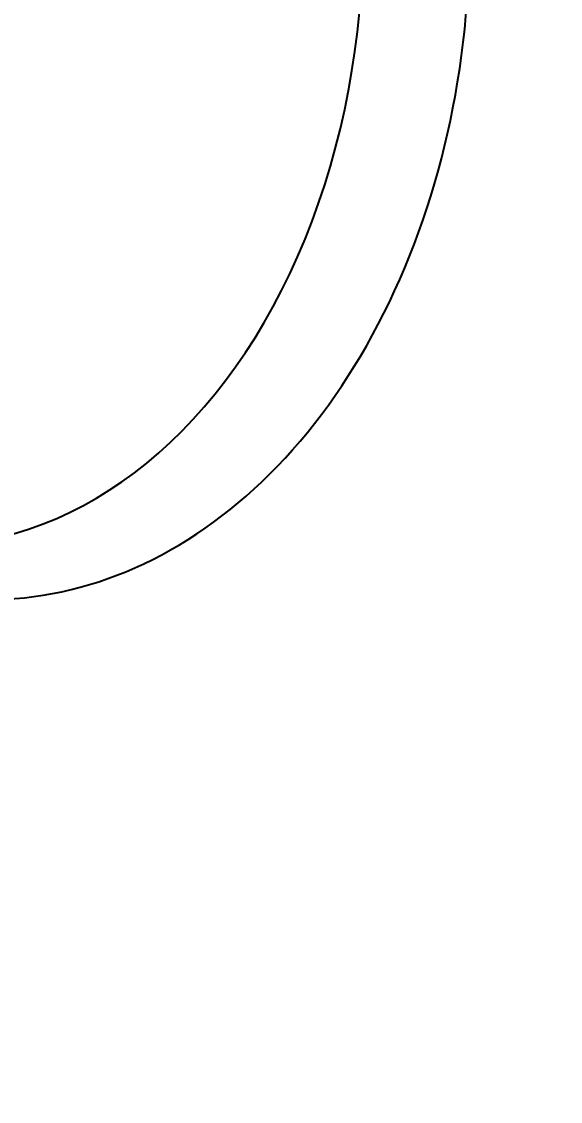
# Model space of a CAD drawing. Header units: millimetres. Extents: x -46397 to 283259, y -8690 to 23983.
# Drawn here: x -20048.5 to -20006, y 5167.5 to 5252.6 of the extents above; entities that cross this region are included whole.
import ezdxf
from ezdxf import colors
from ezdxf.entities.mleader import LeaderData, LeaderLine
from ezdxf.enums import TextEntityAlignment as Align
from ezdxf.math import Vec2, Vec3

# ---------------------------------------------------------------- set-up
doc = ezdxf.new("R2010")
doc.units = ezdxf.units.MM
doc.linetypes.add('PHANTOM', pattern=[63.5, 31.75, -6.35, 6.35, -6.35, 6.35, -6.35])
doc.styles.add('GHI CHÚ 2', font='arial.ttf', dxfattribs={"width": 0.8, "height": 1})
doc.styles.add('Tahoma', font='tahoma.ttf')
doc.styles.add('Text_nameplate', font='arial.ttf', dxfattribs={"width": 0.9, "height": 2.5})

# ---------------------------------------------------------------- blocks, each defined once
blk = doc.blocks.new('BO-1')
at = {"color": 251, "linetype": 'PHANTOM', "ltscale": 5}
blk.add_ellipse((775.836, 3418.885), major_axis=(0, -48.218), ratio=0.707107, start_param=0, end_param=3.141593, dxfattribs=at)
blk.add_open_spline([(780.271, 3366.355), (784.24, 3366.355), (788.205, 3367.215), (795.775, 3370.556), (799.367, 3373.07), (805.882, 3379.545), (808.776, 3383.555), (813.53, 3392.649), (815.374, 3397.749), (817.808, 3408.487), (818.396, 3414.126), (818.263, 3425.376), (817.541, 3430.984), (814.85, 3441.619), (812.88, 3446.643), (807.86, 3455.59), (804.813, 3459.515), (797.946, 3465.793), (794.137, 3468.171), (786.919, 3470.814), (783.596, 3471.416), (780.271, 3471.416)], degree=3, knots=[3.327667, 3.327667, 3.327667, 3.327667, 3.630176, 3.630176, 3.940274, 3.940274, 4.261843, 4.261843, 4.588222, 4.588222, 4.915246, 4.915246, 5.242193, 5.242193, 5.569218, 5.569218, 5.895373, 5.895373, 6.215845, 6.215845, 6.469259, 6.469259, 6.469259, 6.469259], dxfattribs=at)
at = {"color": 251, "linetype": 'PHANTOM', "ltscale": 5, "style": 'Text_nameplate', "width": 0.9, "flags": 2}
blk.add_attdef('SPEC.', text='', height=2.5, dxfattribs=at).set_placement((282.5, 89.666), align=Align.MIDDLE_CENTER)
at = {"color": 251, "linetype": 'PHANTOM', "ltscale": 5, "style": 'Tahoma'}
for tag, height, p in [('PROJECT_CODE', 2.4, (245, 77.988)), ('DESIGN_PRESSURE', 2.609, (320, 77.988)), ('SERIAL_NO.', 2.609, (245, 69.452)), ('MAX_WORKING_PRESS', 2.609, (320, 69.452)), ('YEAR', 2.609, (245, 60.915)), ('TEST_PRES.', 2.609, (320, 60.915)), ('VOLUME', 2.609, (245, 52.379)), ('MAX_WORKING_TEMP.', 2.609, (320, 52.379))]:
    blk.add_attdef(tag, text='', height=height, dxfattribs=at).set_placement(p, align=Align.MIDDLE_CENTER)
blk = doc.blocks.new('_Dot')
at = {"color": 0, "linetype": 'ByBlock', "lineweight": -2}
blk.add_line((-0.5, 0), (-1, 0), dxfattribs=at)
at = {"color": 0, "linetype": 'ByBlock', "const_width": 0.5}
blk.add_lwpolyline([(-0.25, 0, 1), (0.25, 0, 1)], format="xyb", close=True, dxfattribs=at)

msp = doc.modelspace()

# ---------------------------------------------------------------- block references
msp.add_blockref('BO-1', (-20831.517, 1840.699, -1.499))

# ---------------------------------------------------------------- leaders
at = {"color": 1}
ml = msp.add_multileader_mtext('Standard', dxfattribs=at)
ml.set_content('{\\C3;Bảo ôn dày 50mm, tỉ trọng 100kg/m3\\Pbọc 1 lớp}', color=1, style='GHI CHÚ 2')
ml.set_leader_properties(color=3, lineweight=9)
ml.set_arrow_properties(name='DOT')
ml.build(insert=Vec2(0, 0))
ml.multileader.update_dxf_attribs({"text_left_attachment_type": 5, "text_right_attachment_type": 5, "dogleg_length": 17.329, "arrow_head_size": 40})
ctx = ml.context
ctx.base_point, ctx.char_height, ctx.arrow_head_size, ctx.landing_gap_size, ctx.plane_origin = Vec3(-19918.347, 5089.387), 80, 40, 0.039, Vec3(-18023.309, 5376.824)
ctx.left_attachment, ctx.right_attachment = 5, 5
notes = []
notes.append((ctx, [(0, (1, 1, 0), (-19935.676, 5089.387), (1, 0), 17.329, [(1, [(-20203.34, 4779.279)], 0, [])])]))
ctx.mtext.insert, ctx.mtext.width, ctx.mtext.flow_direction = Vec3(-19918.308, 5329.897), 1538.2477, 5
for ctx, leaders in notes:
    for number, flags, end, landing, length, lines in leaders:
        leader = LeaderData()
        leader.index, (leader.has_last_leader_line, leader.has_dogleg_vector, leader.attachment_direction) = number, flags
        leader.last_leader_point, leader.dogleg_vector, leader.dogleg_length = Vec3(end), Vec3(landing), length
        for number, points, colour, breaks in lines:
            line = LeaderLine()
            line.index, line.vertices, line.color, line.breaks = number, Vec3.list(points), colors.encode_raw_color(colour), breaks
            leader.lines.append(line)
        ctx.leaders.append(leader)

doc.saveas('drawing.dxf')
